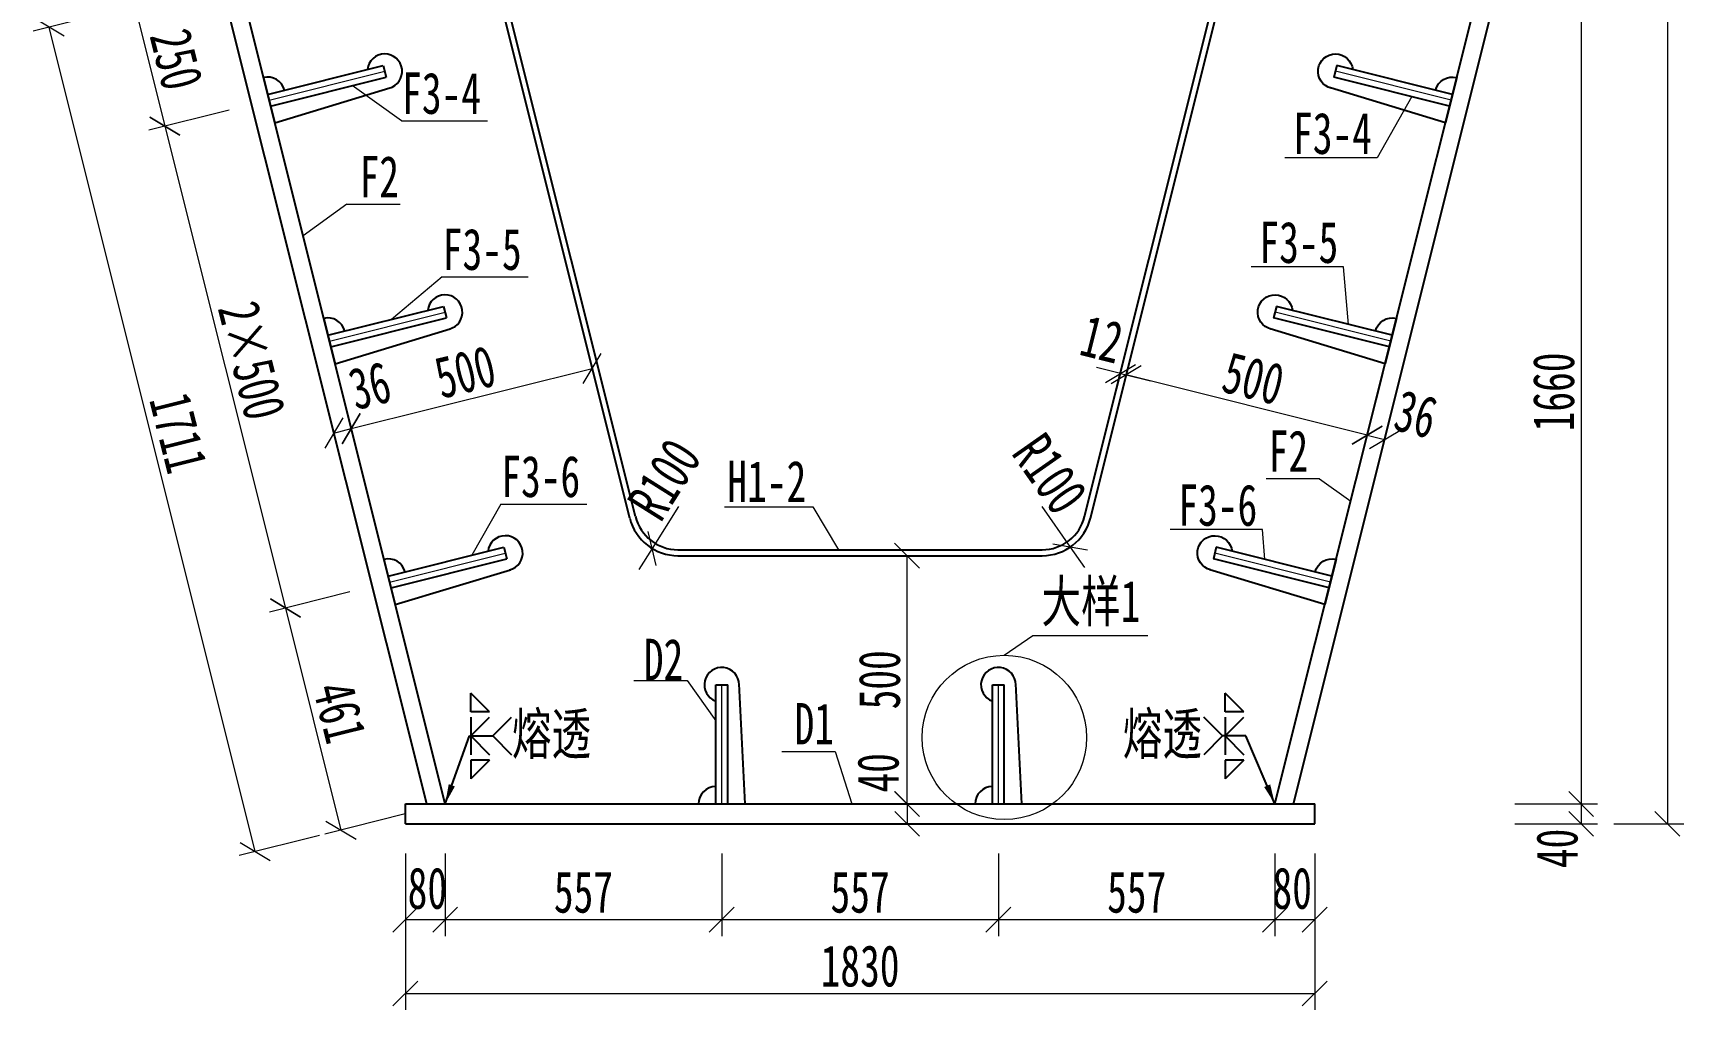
# Model space of a CAD drawing. Header units: millimetres. Extents: x -411717 to -116098, y 0 to 693159.
# Drawn here: x -183918 to -180596, y 310354 to 312321 of the extents above; entities that cross this region are included whole.
import ezdxf

# ---------------------------------------------------------------- set-up
doc = ezdxf.new("R2010")
doc.units = ezdxf.units.MM
doc.header["$LTSCALE"] = 2
doc.header["$PDMODE"] = 3
doc.header["$PDSIZE"] = -10
doc.layers.get('Defpoints').update_dxf_attribs({"color": 8, "lineweight": 9})
for name, color, linetype, lineweight in [('标注', 4, 'Continuous', 13), ('横隔板', 6, 'Continuous', 25), ('细实线', 4, 'Continuous', 15), ('钢板粗线', 1, 'Continuous', 25)]:
    doc.layers.add(name, color=color, linetype=linetype, lineweight=lineweight)
doc.layers.add('焊缝', color=7, linetype='Continuous')
doc.styles.add('111', font='仿宋_GB2312.ttf', dxfattribs={"width": 0.7})
doc.styles.get("Standard").update_dxf_attribs({"font": '仿宋_GB2312.ttf'})
doc.dimstyles.new('200', dxfattribs={"dimscale": 0, "dimtxt": 2.5, "dimasz": 1.5, "dimexe": 1, "dimexo": 1, "dimgap": 0.4, "dimtad": 1, "dimdec": 0, "dimdsep": 46, "dimtxsty": '111', "dimblk": 'OBLIQUE', "dimcen": 0, "dimclrd": 256, "dimclre": 256, "dimclrt": 256, "dimadec": 1, "dimazin": 2, "dimtfac": 1, "dimtdec": 0, "dimtmove": 2, "dimatfit": 3, "dimfxl": 4, "dimfxlon": 1, "dimtolj": 1, "dimlwd": -1, "dimlwe": -1, "dimarcsym": 0})
doc.dimstyles.new('MSteel_1.0_1.0', dxfattribs={"dimtxt": 3, "dimasz": 1.2, "dimexe": 1, "dimexo": 1, "dimgap": 1, "dimtad": 3, "dimtoh": 1, "dimdec": 0, "dimzin": 0, "dimdsep": 46, "dimtxsty": 'Standard', "dimblk": 'ARCHTICK', "dimcen": 0.09, "dimclrd": 3, "dimclre": 3, "dimadec": 0, "dimazin": 0, "dimtfac": 1, "dimtdec": 4, "dimtofl": 0, "dimtmove": 0, "dimatfit": 3, "dimfxl": 1, "dimtolj": 1, "dimtzin": 0, "dimarcsym": 0})

# ---------------------------------------------------------------- blocks, each defined once
blk = doc.blocks.new('_Oblique')
at = {"color": 0, "linetype": 'ByBlock', "lineweight": -2}
blk.add_line((-0.5, -0.5), (0.5, 0.5), dxfattribs=at)
blk = doc.blocks.new('*D1222')
at = {"layer": 'Defpoints', "color": 0, "transparency": 16777216}
for p in [(-182792.8, 311645.5), (-182792.7, 311645.4), (-183277.8, 311524.1)]:
    blk.add_point(p, dxfattribs=at)
at = {"layer": '细实线', "transparency": 16777216}
for p, q in [((-182792.8, 311645.5), (-182800.8, 311677.9)), ((-183277.8, 311524.3), (-182792.8, 311645.5)), ((-183277.8, 311524.3), (-183285.9, 311556.6))]:
    blk.add_line(p, q, dxfattribs=at)
at = {"layer": '细实线', "transparency": 16777216, "xscale": 49.99999999999995, "yscale": 49.99999999999995, "zscale": 49.99999999999995}
for p, rotation in [((-182792.8, 311645.5), 14.03624346792487), ((-183277.8, 311524.3), 194.0362434679249)]:
    blk.add_blockref('_Oblique', p, dxfattribs=dict(at, rotation=rotation))
at = {"layer": '细实线', "transparency": 16777216, "insert": (-183048.6, 311638.3), "char_height": 83.33, "attachment_point": 5, "rotation": 14.0362, "style": '111'}
blk.add_mtext('\\A1;500', dxfattribs=at)
blk = doc.blocks.new('*D1223')
at = {"layer": 'Defpoints', "color": 0, "transparency": 16777216}
for p in [(-181718.1, 311632.5), (-181718.1, 311632.5), (-181233.1, 311511.2)]:
    blk.add_point(p, dxfattribs=at)
at = {"layer": '细实线', "transparency": 16777216}
for p, q in [((-181718.1, 311632.5), (-181710, 311664.8)), ((-181233.1, 311511.2), (-181718.1, 311632.5)), ((-181233.1, 311511.2), (-181225, 311543.6))]:
    blk.add_line(p, q, dxfattribs=at)
at = {"layer": '细实线', "transparency": 16777216, "xscale": 49.99999999999995, "yscale": 49.99999999999995, "zscale": 49.99999999999995}
for p, rotation in [((-181718.1, 311632.5), 165.9637565320767), ((-181233.1, 311511.2), 345.9637565320767)]:
    blk.add_blockref('_Oblique', p, dxfattribs=dict(at, rotation=rotation))
at = {"layer": '细实线', "transparency": 16777216, "insert": (-181462.3, 311625.2), "char_height": 83.33, "attachment_point": 5, "rotation": 345.9638, "style": '111'}
blk.add_mtext('\\A1;500', dxfattribs=at)
blk = doc.blocks.new('24-240加劲 有过焊孔')
at = {"layer": 'Defpoints'}
blk.add_line((0, 0), (0, 240), dxfattribs=at)
at = {"layer": '钢板粗线'}
for p, q in [((-12, 0), (-12, 240)), ((-12, 240), (12, 240)), ((12, 0), (12, 240)), ((47, 0), (35, 241.7)), ((-47, 0), (47, 0))]:
    blk.add_line(p, q, dxfattribs=at)
for centre, start, end in [((0, 240), 0, 249.949), ((-12, 0), 90, 180)]:
    blk.add_arc(centre, 35, start, end, dxfattribs=at)
blk = doc.blocks.new('*D1225')
at = {"layer": 'Defpoints', "color": 0, "transparency": 16777216}
for p in [(-182202.4, 311268.5), (-182202.8, 310768.5), (-182159.5, 310768.5)]:
    blk.add_point(p, dxfattribs=at)
at = {"layer": '标注', "transparency": 16777216}
for p, q in [((-182169, 311268.5), (-182126.2, 311268.5)), ((-182159.5, 311268.5), (-182159.5, 310768.5)), ((-182169.5, 310768.5), (-182126.2, 310768.5))]:
    blk.add_line(p, q, dxfattribs=at)
at = {"layer": '标注', "transparency": 16777216, "xscale": 49.99999999999991, "yscale": 49.99999999999991, "zscale": 49.99999999999991}
for p, rotation in [((-182159.5, 311268.5), 90), ((-182159.5, 310768.5), 270)]:
    blk.add_blockref('_Oblique', p, dxfattribs=dict(at, rotation=rotation))
at = {"layer": '标注', "transparency": 16777216, "insert": (-182214.5, 311018.5), "char_height": 83.33, "attachment_point": 5, "rotation": 90, "style": '111'}
blk.add_mtext('\\A1;500', dxfattribs=at)
blk = doc.blocks.new('*D1245')
at = {"layer": 'Defpoints', "color": 0, "transparency": 16777216}
for p in [(-182236.2, 310768.5), (-182230.7, 310728.5), (-182158.9, 310728.5)]:
    blk.add_point(p, dxfattribs=at)
at = {"layer": '标注', "transparency": 16777216}
for p, q in [((-182202.8, 310768.5), (-182125.5, 310768.5)), ((-182158.9, 310768.5), (-182158.9, 310728.5)), ((-182197.4, 310728.5), (-182125.5, 310728.5))]:
    blk.add_line(p, q, dxfattribs=at)
at = {"layer": '标注', "transparency": 16777216, "xscale": 49.99999999999991, "yscale": 49.99999999999991, "zscale": 49.99999999999991}
for p, rotation in [((-182158.9, 310768.5), 90), ((-182158.9, 310728.5), 270)]:
    blk.add_blockref('_Oblique', p, dxfattribs=dict(at, rotation=rotation))
at = {"layer": '标注', "transparency": 16777216, "insert": (-182217.2, 310831.2), "char_height": 83.33, "attachment_point": 5, "rotation": 90, "style": '111'}
blk.add_mtext('\\A1;40', dxfattribs=at)
blk = doc.blocks.new('*D1228')
at = {"layer": 'Defpoints', "color": 0, "transparency": 16777216}
for p in [(-181714.7, 311695.8), (-181703, 311692.8), (-181718.1, 311632.5)]:
    blk.add_point(p, dxfattribs=at)
at = {"layer": '标注', "transparency": 16777216}
for p, q in [((-181722.8, 311663.4), (-181737.9, 311603.1)), ((-181711.1, 311660.5), (-181726.2, 311600.2)), ((-181729.8, 311635.4), (-181778.3, 311647.5)), ((-181729.8, 311635.4), (-181718.1, 311632.5)), ((-181718.1, 311632.5), (-181669.6, 311620.4))]:
    blk.add_line(p, q, dxfattribs=at)
at = {"layer": '标注', "transparency": 16777216, "xscale": 49.99999999999991, "yscale": 49.99999999999991, "zscale": 49.99999999999991}
for p, rotation in [((-181729.8, 311635.4), 345.9637565318713), ((-181718.1, 311632.5), 165.9637565318713)]:
    blk.add_blockref('_Oblique', p, dxfattribs=dict(at, rotation=rotation))
at = {"layer": '标注', "transparency": 16777216, "insert": (-181767.3, 311704.8), "char_height": 83.33, "attachment_point": 5, "rotation": 345.9638, "style": '111'}
blk.add_mtext('\\A1;12', dxfattribs=at)
blk = doc.blocks.new('*D1246')
at = {"layer": 'Defpoints', "color": 0, "transparency": 16777216}
for p in [(-181193.9, 311667.7), (-181159, 311658.9), (-181198.1, 311502.5)]:
    blk.add_point(p, dxfattribs=at)
at = {"layer": '标注', "transparency": 16777216}
for p, q in [((-181202, 311635.3), (-181241.1, 311478.9)), ((-181167.1, 311626.6), (-181206.2, 311470.2)), ((-181233.1, 311511.2), (-181198.1, 311502.5))]:
    blk.add_line(p, q, dxfattribs=at)
at = {"layer": '标注', "transparency": 16777216, "xscale": 49.99999999999991, "yscale": 49.99999999999991, "zscale": 49.99999999999991}
for p, rotation in [((-181233.1, 311511.2), 165.9637565320735), ((-181198.1, 311502.5), 345.9637565320735)]:
    blk.add_blockref('_Oblique', p, dxfattribs=dict(at, rotation=rotation))
at = {"layer": '标注', "transparency": 16777216, "insert": (-181135.4, 311553.3), "char_height": 83.33, "attachment_point": 5, "rotation": 345.9638, "style": '111'}
blk.add_mtext('\\A1;36', dxfattribs=at)
blk = doc.blocks.new('*D1229')
at = {"layer": 'Defpoints', "color": 0, "transparency": 16777216}
for p in [(-183336.9, 311612.1), (-183302, 311620.9), (-183277.8, 311524.3)]:
    blk.add_point(p, dxfattribs=at)
at = {"layer": '标注', "transparency": 16777216}
for p, q in [((-183328.8, 311579.8), (-183304.7, 311483.2)), ((-183293.9, 311588.5), (-183269.7, 311491.9)), ((-183312.8, 311515.5), (-183277.8, 311524.3))]:
    blk.add_line(p, q, dxfattribs=at)
at = {"layer": '标注', "transparency": 16777216, "xscale": 49.99999999999991, "yscale": 49.99999999999991, "zscale": 49.99999999999991}
for p, rotation in [((-183312.8, 311515.5), 194.0362434679377), ((-183277.8, 311524.3), 14.03624346793772)]:
    blk.add_blockref('_Oblique', p, dxfattribs=dict(at, rotation=rotation))
at = {"layer": '标注', "transparency": 16777216, "insert": (-183240.5, 311610.6), "char_height": 83.33, "attachment_point": 5, "rotation": 14.0362, "style": '111'}
blk.add_mtext('\\A1;36', dxfattribs=at)
blk = doc.blocks.new('*D1235')
at = {"layer": 'Defpoints', "color": 0, "transparency": 16777216}
for p in [(-181218.8, 312428.2), (-181338.8, 310768.5), (-180802.7, 310768.5)]:
    blk.add_point(p, dxfattribs=at)
at = {"layer": '标注', "transparency": 16777216}
for p, q in [((-180936.1, 312428.2), (-180769.4, 312428.2)), ((-180802.7, 312428.2), (-180802.7, 310768.5)), ((-180936.1, 310768.5), (-180769.4, 310768.5))]:
    blk.add_line(p, q, dxfattribs=at)
at = {"layer": '标注', "transparency": 16777216, "xscale": 49.99999999999991, "yscale": 49.99999999999991, "zscale": 49.99999999999991}
for p, rotation in [((-180802.7, 312428.2), 90), ((-180802.7, 310768.5), 270)]:
    blk.add_blockref('_Oblique', p, dxfattribs=dict(at, rotation=rotation))
at = {"layer": '标注', "transparency": 16777216, "insert": (-180857.7, 311598.3), "char_height": 83.33, "attachment_point": 5, "rotation": 90, "style": '111'}
blk.add_mtext('\\A1;1660', dxfattribs=at)
blk = doc.blocks.new('*D1253')
at = {"layer": 'Defpoints', "color": 0, "transparency": 16777216}
for p in [(-181338.8, 310768.5), (-181338.8, 310728.5), (-180802.7, 310728.5)]:
    blk.add_point(p, dxfattribs=at)
at = {"layer": '标注', "transparency": 16777216}
for p, q in [((-180936.1, 310768.5), (-180769.4, 310768.5)), ((-180802.7, 310768.5), (-180802.7, 310728.5)), ((-180936.1, 310728.5), (-180769.4, 310728.5))]:
    blk.add_line(p, q, dxfattribs=at)
at = {"layer": '标注', "transparency": 16777216, "xscale": 49.99999999999991, "yscale": 49.99999999999991, "zscale": 49.99999999999991}
for p, rotation in [((-180802.7, 310768.5), 90), ((-180802.7, 310728.5), 270)]:
    blk.add_blockref('_Oblique', p, dxfattribs=dict(at, rotation=rotation))
at = {"layer": '标注', "transparency": 16777216, "insert": (-180850.9, 310679), "char_height": 83.33, "attachment_point": 5, "rotation": 90, "style": '111'}
blk.add_mtext('\\A1;40', dxfattribs=at)
blk = doc.blocks.new('*D1255')
at = {"layer": 'Defpoints', "color": 0, "transparency": 16777216}
for p in [(-183168.9, 310768.5), (-183088.9, 310768.5), (-183088.9, 310535.6)]:
    blk.add_point(p, dxfattribs=at)
at = {"layer": '标注', "transparency": 16777216}
for p, q in [((-183168.9, 310668.9), (-183168.9, 310502.2)), ((-183088.9, 310668.9), (-183088.9, 310502.2)), ((-183168.9, 310535.6), (-183088.9, 310535.6))]:
    blk.add_line(p, q, dxfattribs=at)
at = {"layer": '标注', "transparency": 16777216, "xscale": 49.99999999999991, "yscale": 49.99999999999991, "zscale": 49.99999999999991, "rotation": 180}
blk.add_blockref('_Oblique', (-183168.9, 310535.6), dxfattribs=at)
at = {"layer": '标注', "transparency": 16777216, "xscale": 49.99999999999991, "yscale": 49.99999999999991, "zscale": 49.99999999999991}
blk.add_blockref('_Oblique', (-183088.9, 310535.6), dxfattribs=at)
at = {"layer": '标注', "transparency": 16777216, "insert": (-183124.6, 310598.4), "char_height": 83.33, "attachment_point": 5, "style": '111'}
blk.add_mtext('\\A1;80', dxfattribs=at)
blk = doc.blocks.new('*D1256')
at = {"layer": 'Defpoints', "color": 0, "transparency": 16777216}
for p in [(-183088.9, 310768.5), (-182532.2, 310768.5), (-182532.2, 310535.6)]:
    blk.add_point(p, dxfattribs=at)
at = {"layer": '标注', "transparency": 16777216}
for p, q in [((-183088.9, 310668.9), (-183088.9, 310502.2)), ((-182532.2, 310668.9), (-182532.2, 310502.2)), ((-183088.9, 310535.6), (-182532.2, 310535.6))]:
    blk.add_line(p, q, dxfattribs=at)
at = {"layer": '标注', "transparency": 16777216, "xscale": 49.99999999999991, "yscale": 49.99999999999991, "zscale": 49.99999999999991, "rotation": 180}
blk.add_blockref('_Oblique', (-183088.9, 310535.6), dxfattribs=at)
at = {"layer": '标注', "transparency": 16777216, "xscale": 49.99999999999991, "yscale": 49.99999999999991, "zscale": 49.99999999999991}
blk.add_blockref('_Oblique', (-182532.2, 310535.6), dxfattribs=at)
at = {"layer": '标注', "transparency": 16777216, "insert": (-182810.5, 310590.6), "char_height": 83.33, "attachment_point": 5, "style": '111'}
blk.add_mtext('\\A1;557', dxfattribs=at)
blk = doc.blocks.new('*D1236')
at = {"layer": 'Defpoints', "color": 0, "transparency": 16777216}
for p in [(-181975.5, 310768.5), (-181418.8, 310768.5), (-181418.8, 310535.6)]:
    blk.add_point(p, dxfattribs=at)
at = {"layer": '标注', "transparency": 16777216}
for p, q in [((-181975.5, 310668.9), (-181975.5, 310502.2)), ((-181418.8, 310668.9), (-181418.8, 310502.2)), ((-181975.5, 310535.6), (-181418.8, 310535.6))]:
    blk.add_line(p, q, dxfattribs=at)
at = {"layer": '标注', "transparency": 16777216, "xscale": 49.99999999999991, "yscale": 49.99999999999991, "zscale": 49.99999999999991, "rotation": 180}
blk.add_blockref('_Oblique', (-181975.5, 310535.6), dxfattribs=at)
at = {"layer": '标注', "transparency": 16777216, "xscale": 49.99999999999991, "yscale": 49.99999999999991, "zscale": 49.99999999999991}
blk.add_blockref('_Oblique', (-181418.8, 310535.6), dxfattribs=at)
at = {"layer": '标注', "transparency": 16777216, "insert": (-181697.1, 310590.6), "char_height": 83.33, "attachment_point": 5, "style": '111'}
blk.add_mtext('\\A1;557', dxfattribs=at)
blk = doc.blocks.new('*D1237')
at = {"layer": 'Defpoints', "color": 0, "transparency": 16777216}
for p in [(-181418.8, 310768.5), (-181338.8, 310768.5), (-181338.8, 310535.6)]:
    blk.add_point(p, dxfattribs=at)
at = {"layer": '标注', "transparency": 16777216}
for p, q in [((-181418.8, 310668.9), (-181418.8, 310502.2)), ((-181338.8, 310668.9), (-181338.8, 310502.2)), ((-181418.8, 310535.6), (-181338.8, 310535.6))]:
    blk.add_line(p, q, dxfattribs=at)
at = {"layer": '标注', "transparency": 16777216, "xscale": 49.99999999999991, "yscale": 49.99999999999991, "zscale": 49.99999999999991, "rotation": 180}
blk.add_blockref('_Oblique', (-181418.8, 310535.6), dxfattribs=at)
at = {"layer": '标注', "transparency": 16777216, "xscale": 49.99999999999991, "yscale": 49.99999999999991, "zscale": 49.99999999999991}
blk.add_blockref('_Oblique', (-181338.8, 310535.6), dxfattribs=at)
at = {"layer": '标注', "transparency": 16777216, "insert": (-181384.1, 310598.4), "char_height": 83.33, "attachment_point": 5, "style": '111'}
blk.add_mtext('\\A1;80', dxfattribs=at)
blk = doc.blocks.new('*D1257')
at = {"layer": 'Defpoints', "color": 0, "transparency": 16777216}
for p in [(-183168.9, 310728.5), (-181338.8, 310728.5), (-181338.8, 310386.9)]:
    blk.add_point(p, dxfattribs=at)
at = {"layer": '标注', "transparency": 16777216}
for p, q in [((-183168.9, 310520.3), (-183168.9, 310353.6)), ((-181338.8, 310520.3), (-181338.8, 310353.6)), ((-183168.9, 310386.9), (-181338.8, 310386.9))]:
    blk.add_line(p, q, dxfattribs=at)
at = {"layer": '标注', "transparency": 16777216, "xscale": 49.99999999999991, "yscale": 49.99999999999991, "zscale": 49.99999999999991, "rotation": 180}
blk.add_blockref('_Oblique', (-183168.9, 310386.9), dxfattribs=at)
at = {"layer": '标注', "transparency": 16777216, "xscale": 49.99999999999991, "yscale": 49.99999999999991, "zscale": 49.99999999999991}
blk.add_blockref('_Oblique', (-181338.8, 310386.9), dxfattribs=at)
at = {"layer": '标注', "transparency": 16777216, "insert": (-182253.8, 310441.9), "char_height": 83.33, "attachment_point": 5, "style": '111'}
blk.add_mtext('\\A1;1830', dxfattribs=at)
blk = doc.blocks.new('*D1240')
at = {"layer": 'Defpoints', "color": 0, "transparency": 16777216}
for p in [(-183503.8, 312428.2), (-183443.2, 312185.7), (-183652.8, 312133.3)]:
    blk.add_point(p, dxfattribs=at)
at = {"layer": '标注', "transparency": 16777216}
for p, q in [((-183584.1, 312408.1), (-183745.8, 312367.7)), ((-183713.4, 312375.8), (-183652.8, 312133.3)), ((-183523.4, 312165.6), (-183685.1, 312125.2))]:
    blk.add_line(p, q, dxfattribs=at)
at = {"layer": '标注', "transparency": 16777216, "xscale": 49.99999999999987, "yscale": 49.99999999999987, "zscale": 49.99999999999987}
for p, rotation in [((-183713.4, 312375.8), 104.0362434679232), ((-183652.8, 312133.3), 284.0362434679232)]:
    blk.add_blockref('_Oblique', p, dxfattribs=dict(at, rotation=rotation))
at = {"layer": '标注', "transparency": 16777216, "insert": (-183629.8, 312267.9), "char_height": 83.33, "attachment_point": 5, "rotation": 284.0362, "style": '111'}
blk.add_mtext('\\A1;250', dxfattribs=at)
blk = doc.blocks.new('*D1241')
at = {"layer": 'Defpoints', "color": 0, "transparency": 16777216}
for p in [(-183443.2, 312185.7), (-183200.6, 311215.5), (-183410.3, 311163.1)]:
    blk.add_point(p, dxfattribs=at)
at = {"layer": '标注', "transparency": 16777216}
for p, q in [((-183523.4, 312165.6), (-183685.1, 312125.2)), ((-183652.8, 312133.3), (-183410.3, 311163.1)), ((-183280.9, 311195.5), (-183442.6, 311155))]:
    blk.add_line(p, q, dxfattribs=at)
at = {"layer": '标注', "transparency": 16777216, "xscale": 49.99999999999987, "yscale": 49.99999999999987, "zscale": 49.99999999999987}
for p, rotation in [((-183652.8, 312133.3), 104.0362434676959), ((-183410.3, 311163.1), 284.036243467696)]:
    blk.add_blockref('_Oblique', p, dxfattribs=dict(at, rotation=rotation))
at = {"layer": '标注', "transparency": 16777216, "insert": (-183478.2, 311661.5), "char_height": 83.33, "attachment_point": 5, "rotation": 284.0362, "style": '111'}
blk.add_mtext('\\A1;2×500', dxfattribs=at)
blk = doc.blocks.new('*D1260')
at = {"layer": 'Defpoints', "color": 0, "transparency": 16777216}
for p in [(-183200.6, 311215.5), (-183088.9, 310768.5), (-183298.5, 310716)]:
    blk.add_point(p, dxfattribs=at)
at = {"layer": '标注', "transparency": 16777216}
for p, q in [((-183280.9, 311195.5), (-183442.6, 311155)), ((-183410.3, 311163.1), (-183298.5, 310716)), ((-183169.1, 310748.4), (-183330.8, 310708))]:
    blk.add_line(p, q, dxfattribs=at)
at = {"layer": '标注', "transparency": 16777216, "xscale": 49.99999999999991, "yscale": 49.99999999999991, "zscale": 49.99999999999991}
for p, rotation in [((-183410.3, 311163.1), 104.0362434546779), ((-183298.5, 310716), 284.0362434546779)]:
    blk.add_blockref('_Oblique', p, dxfattribs=dict(at, rotation=rotation))
at = {"layer": '标注', "transparency": 16777216, "insert": (-183301, 310952.9), "char_height": 83.33, "attachment_point": 5, "rotation": 284.0362, "style": '111'}
blk.add_mtext('\\A1;461', dxfattribs=at)
blk = doc.blocks.new('*D1261')
at = {"layer": 'Defpoints', "color": 0, "transparency": 16777216}
for p in [(-183503.8, 312428.2), (-183885.9, 312332.7), (-183088.9, 310768.5)]:
    blk.add_point(p, dxfattribs=at)
at = {"layer": '标注', "transparency": 16777216}
for p, q in [((-183756.6, 312365), (-183918.3, 312324.6)), ((-183471, 310672.9), (-183885.9, 312332.7)), ((-183341.6, 310705.3), (-183503.3, 310664.8))]:
    blk.add_line(p, q, dxfattribs=at)
at = {"layer": '标注', "transparency": 16777216, "xscale": 49.99999999999991, "yscale": 49.99999999999991, "zscale": 49.99999999999991}
for p, rotation in [((-183885.9, 312332.7), 104.0362434679269), ((-183471, 310672.9), 284.036243467927)]:
    blk.add_blockref('_Oblique', p, dxfattribs=dict(at, rotation=rotation))
at = {"layer": '标注', "transparency": 16777216, "insert": (-183625.1, 311516.1), "char_height": 83.33, "attachment_point": 5, "rotation": 284.0362, "style": '111'}
blk.add_mtext('\\A1;1711', dxfattribs=at)
blk = doc.blocks.new('*D1243')
at = {"layer": 'Defpoints', "color": 0, "transparency": 16777216}
for p in [(-182532.2, 310768.5), (-181975.5, 310768.5), (-181975.5, 310535.6)]:
    blk.add_point(p, dxfattribs=at)
at = {"layer": '标注', "transparency": 16777216}
for p, q in [((-182532.2, 310668.9), (-182532.2, 310502.2)), ((-181975.5, 310668.9), (-181975.5, 310502.2)), ((-182532.2, 310535.6), (-181975.5, 310535.6))]:
    blk.add_line(p, q, dxfattribs=at)
at = {"layer": '标注', "transparency": 16777216, "xscale": 49.99999999999991, "yscale": 49.99999999999991, "zscale": 49.99999999999991, "rotation": 180}
blk.add_blockref('_Oblique', (-182532.2, 310535.6), dxfattribs=at)
at = {"layer": '标注', "transparency": 16777216, "xscale": 49.99999999999991, "yscale": 49.99999999999991, "zscale": 49.99999999999991}
blk.add_blockref('_Oblique', (-181975.5, 310535.6), dxfattribs=at)
at = {"layer": '标注', "transparency": 16777216, "insert": (-182253.8, 310590.6), "char_height": 83.33, "attachment_point": 5, "style": '111'}
blk.add_mtext('\\A1;557', dxfattribs=at)
blk = doc.blocks.new('*D1265')
at = {"layer": 'Defpoints', "color": 0, "transparency": 16777216}
for p in [(-182618.9, 311367.5), (-182672.2, 311282.9)]:
    blk.add_point(p, dxfattribs=at)
at = {"layer": '标注', "transparency": 16777216}
for p, q in [((-182618.9, 311367.5), (-182672.2, 311282.9)), ((-182672.2, 311282.9), (-182698.9, 311240.6))]:
    blk.add_line(p, q, dxfattribs=at)
at = {"layer": '标注', "transparency": 16777216, "xscale": 50.00000000000007, "yscale": 50.00000000000007, "zscale": 50.00000000000007, "rotation": 57.77101678015907}
blk.add_blockref('_Oblique', (-182672.2, 311282.9), dxfattribs=at)
at = {"layer": '标注', "transparency": 16777216, "insert": (-182647.5, 311422), "char_height": 83.33, "attachment_point": 5, "rotation": 57.771, "style": '111'}
blk.add_mtext('\\A1;R100', dxfattribs=at)
blk = doc.blocks.new('*D1266')
at = {"layer": 'Defpoints', "color": 0, "transparency": 16777216}
for p in [(-181888.2, 311367.8), (-181830.8, 311285.9)]:
    blk.add_point(p, dxfattribs=at)
at = {"layer": '标注', "transparency": 16777216}
for p, q in [((-181888.2, 311367.8), (-181830.8, 311285.9)), ((-181830.8, 311285.9), (-181802.1, 311245))]:
    blk.add_line(p, q, dxfattribs=at)
at = {"layer": '标注', "transparency": 16777216, "xscale": 50.00000000000007, "yscale": 50.00000000000007, "zscale": 50.00000000000007, "rotation": 125.0356649077694}
blk.add_blockref('_Oblique', (-181830.8, 311285.9), dxfattribs=at)
at = {"layer": '标注', "transparency": 16777216, "insert": (-181872, 311433.3), "char_height": 83.33, "attachment_point": 5, "rotation": 305.0357, "style": '111'}
blk.add_mtext('\\A1;R100', dxfattribs=at)
blk = doc.blocks.new('*D1244')
at = {"layer": 'Defpoints', "color": 0, "transparency": 16777216}
for p in [(-180935.1, 314128), (-180770.3, 310728.5), (-180629, 310728.5)]:
    blk.add_point(p, dxfattribs=at)
at = {"layer": '标注', "transparency": 16777216}
for p, q in [((-180762.3, 314128), (-180595.7, 314128)), ((-180629, 314128), (-180629, 310728.5)), ((-180737, 310728.5), (-180595.7, 310728.5))]:
    blk.add_line(p, q, dxfattribs=at)
at = {"layer": '标注', "transparency": 16777216, "xscale": 50.00000000000007, "yscale": 50.00000000000007, "zscale": 50.00000000000007}
for p, rotation in [((-180629, 314128), 90), ((-180629, 310728.5), 270)]:
    blk.add_blockref('_Oblique', p, dxfattribs=dict(at, rotation=rotation))
at = {"layer": '标注', "transparency": 16777216, "insert": (-180684, 312428.2), "char_height": 83.33, "attachment_point": 5, "rotation": 90, "style": '111'}
blk.add_mtext('\\A1;3400', dxfattribs=at)
blk = doc.blocks.new('_ArchTick')
at = {"color": 0, "linetype": 'ByBlock', "const_width": 0.15}
blk.add_lwpolyline([(-0.5, -0.5), (0.5, 0.5)], dxfattribs=at)

msp = doc.modelspace()

# ---------------------------------------------------------------- linework, layer by layer
at = {"layer": '标注'}
for p, q in [((-183176.6, 312144.1), (-183275.8, 312215.1)), ((-183094.9, 311829.9), (-183196.6, 311744.3)), ((-182977, 311372.4), (-183035, 311269.3)), ((-181963.5, 311067.9), (-181905.8, 311107.8)), ((-181905.8, 311107.8), (-181675, 311107.8))]:
    msp.add_line(p, q, dxfattribs=at)
msp.add_circle((-181963.5, 310902.4), 165.5, dxfattribs=at)
at = {"layer": '横隔板', "ltscale": 550}
for p, q in [((-183126, 310768.5), (-183540.9, 312428.2)), ((-183088.9, 310768.5), (-183503.8, 312428.2)), ((-181418.8, 310768.5), (-181003.8, 312428.2)), ((-181381.6, 310768.5), (-180966.7, 312428.2)), ((-182717.4, 311344.2), (-182976.3, 312379.7)), ((-182717.4, 311344.2), (-182976.3, 312379.7)), ((-182705.8, 311347.1), (-182964.7, 312382.6)), ((-181801.8, 311347.1), (-181543, 312382.6)), ((-181790.2, 311344.2), (-181531.3, 312379.7)), ((-182620.4, 311280.5), (-181887.2, 311280.5)), ((-182620.4, 311268.5), (-181887.2, 311268.5)), ((-183168.9, 310768.5), (-181338.8, 310768.5)), ((-183168.9, 310728.5), (-181338.8, 310728.5))]:
    msp.add_line(p, q, dxfattribs=at)
at = {"layer": '横隔板', "color": 2, "ltscale": 550}
for p, q in [((-183168.9, 310728.5), (-183168.9, 310768.5)), ((-181338.8, 310728.5), (-181338.8, 310768.5))]:
    msp.add_line(p, q, dxfattribs=at)
for centre, radius, start, end in [((-182620.4, 311368.5), 100, 194.0362, 270), ((-182620.4, 311368.5), 88, 194.0362, 270), ((-181887.2, 311368.5), 88, 270, 345.9638), ((-181887.2, 311368.5), 100, 270, 345.9638)]:
    msp.add_arc(centre, radius, start, end, dxfattribs=at)
at = {"layer": '焊缝', "color": 4}
for p, q in [((-182999.6, 310954.1), (-183037.4, 310991.9)), ((-183037.4, 310954.1), (-183037.4, 310991.9)), ((-181519.2, 310954.1), (-181519.2, 310991.9)), ((-181481.4, 310954.1), (-181519.2, 310991.9)), ((-182999.6, 310954.1), (-183037.4, 310954.1)), ((-183037.4, 310905.5), (-182999.6, 310943.3)), ((-183037.4, 310943.3), (-183037.4, 310867.7)), ((-182993.1, 310905.5), (-182955.3, 310943.3)), ((-181524.2, 310905.5), (-181562, 310943.3)), ((-181481.4, 310954.1), (-181519.2, 310954.1)), ((-181519.2, 310905.5), (-181481.4, 310943.3)), ((-181519.2, 310943.3), (-181519.2, 310867.7)), ((-183039.9, 310905.5), (-182993.1, 310905.5)), ((-183037.4, 310905.5), (-182999.6, 310867.7)), ((-182993.1, 310905.5), (-182955.3, 310867.7)), ((-181524.2, 310905.5), (-181562, 310867.7)), ((-181477.3, 310905.5), (-181524.2, 310905.5)), ((-181519.2, 310905.5), (-181481.4, 310867.7)), ((-182999.6, 310856.9), (-183037.4, 310856.9)), ((-183037.4, 310856.9), (-183037.4, 310819.1)), ((-182999.6, 310856.9), (-183037.4, 310819.1)), ((-181481.4, 310856.9), (-181519.2, 310856.9)), ((-181519.2, 310856.9), (-181519.2, 310819.1)), ((-181481.4, 310856.9), (-181519.2, 310819.1))]:
    msp.add_line(p, q, dxfattribs=at)
at = {"layer": '细实线'}
for p, q in [((-181143.2, 312193), (-181213.2, 312069.8)), ((-183176.6, 312144.1), (-183003.6, 312144.1)), ((-181213.2, 312069.8), (-181398.8, 312069.8)), ((-183286.7, 311976.1), (-183374.9, 311912.6)), ((-183286.7, 311976.1), (-183179.4, 311976.1)), ((-183094.9, 311829.9), (-182921.8, 311829.9)), ((-181280.8, 311850.3), (-181466.4, 311850.3)), ((-181271, 311734.3), (-181280.8, 311850.3)), ((-181328.9, 311423.4), (-181436.2, 311423.4)), ((-181328.9, 311423.4), (-181266.3, 311378.3)), ((-182977, 311372.4), (-182804, 311372.4)), ((-182526.7, 311367.1), (-182349.2, 311367.1)), ((-182349.2, 311367.1), (-182297.3, 311280.5)), ((-181444, 311321.1), (-181629.6, 311321.1)), ((-181438.9, 311260.9), (-181444, 311321.1)), ((-182709.4, 311017), (-182602.1, 311017)), ((-182602.1, 311017), (-182544.2, 310935.8)), ((-182411.2, 310874.3), (-182303.9, 310874.3)), ((-182303.9, 310874.3), (-182270.2, 310768.5))]:
    msp.add_line(p, q, dxfattribs=at)

# ---------------------------------------------------------------- block references
at = {"layer": '标注', "rotation": 284.0362434679557}
for p in [(-183443.2, 312185.7), (-183321.9, 311700.6), (-183200.6, 311215.5)]:
    msp.add_blockref('24-240加劲 有过焊孔', p, dxfattribs=at)
at = {"layer": '标注', "xscale": -1, "rotation": 75.96375653204433}
for p in [(-181064.4, 312185.7), (-181185.7, 311700.6), (-181307, 311215.5)]:
    msp.add_blockref('24-240加劲 有过焊孔', p, dxfattribs=at)
at = {"layer": '标注'}
for p in [(-182532.2, 310768.5), (-181975.5, 310768.5)]:
    msp.add_blockref('24-240加劲 有过焊孔', p, dxfattribs=at)

# ---------------------------------------------------------------- texts
at = {"layer": '细实线', "width": 0.7}
for s, p in [('F3-4', (-183175.4, 312158.2)), ('F3-4', (-181382.4, 312077.5)), ('F2', (-183261.1, 311990.2)), ('F3-5', (-183093.6, 311844)), ('F3-5', (-181450.1, 311858)), ('F2', (-181431.5, 311437.5)), ('F3-6', (-182975.8, 311386.5)), ('H1-2', (-182520.9, 311376.4)), ('F3-6', (-181613.2, 311328.7)), ('大样1', (-181888.6, 311134.9)), ('D2', (-182689, 311017.8)), ('熔透', (-182954.4, 310868.4)), ('D1', (-182385.6, 310888.4)), ('熔透', (-181725, 310868.4))]:
    msp.add_text(s, height=83.33, dxfattribs=at).set_placement(p)

# ---------------------------------------------------------------- dimensions: what is measured, and where the dimension line sits
at = {"layer": '标注'}
for base, p1, p2, override, picture, middle in [((-180628.9985311, 310728.4502018), (-180935.1470383, 314127.9502019), (-180770.3467668, 310728.4502018), {"dimscale": 33.333333, "dimadec": 3, "dimarcsym": 1}, '*D1244', (-180683.9985311, 312428.2002019)), ((-180802.7, 310768.5), (-181218.8, 312428.2), (-181338.8, 310768.5), {"dimscale": 33.333333, "dimarcsym": 1}, '*D1235', (-180857.7, 311598.3)), ((-182159.5, 310768.5), (-182202.4, 311268.5), (-182202.8, 310768.5), {"dimscale": 33.333333, "dimarcsym": 1}, '*D1225', (-182214.5, 311018.5))]:
    dim = msp.add_linear_dim(base=base, p1=p1, p2=p2, angle=90, dimstyle='200', override=override, dxfattribs=at)
    dim.commit()
    dim.dimension.update_dxf_attribs({"geometry": picture, "text_midpoint": middle})
for p1, p2, distance, override, picture, middle in [((-183088.9, 310768.5), (-183503.8, 312428.2), 393.9, {"dimscale": 33.333333, "dimadec": 3, "dimarcsym": 1}, '*D1261', (-183625.1, 311516.1)), ((-183503.8, 312428.2), (-183443.2, 312185.7), -216.1, {"dimscale": 33.333333, "dimadec": 3, "dimarcsym": 1}, '*D1240', (-183629.8, 312267.9)), ((-183200.6, 311215.5), (-183088.9, 310768.5), -216.1, {"dimscale": 33.333333, "dimadec": 3, "dimarcsym": 1}, '*D1260', (-183301, 310952.9)), ((-183088.9, 310768.5), (-182532.2, 310768.5), -232.9, {"dimscale": 33.333333, "dimarcsym": 1}, '*D1256', (-182810.5, 310590.6)), ((-181975.5, 310768.5), (-181418.8, 310768.5), -232.9, {"dimscale": 33.333333, "dimarcsym": 1}, '*D1236', (-181697.1, 310590.6))]:
    dim = msp.add_aligned_dim(p1=p1, p2=p2, distance=distance, dimstyle='200', override=override, dxfattribs=at)
    dim.commit()
    dim.dimension.update_dxf_attribs({"geometry": picture, "text_midpoint": middle})
dim = msp.add_aligned_dim(p1=(-183443.2, 312185.7), p2=(-183200.6, 311215.5), distance=-216.1, text='2×500', dimstyle='200', override={"dimscale": 33.333333, "dimadec": 3, "dimarcsym": 1}, dxfattribs=at)
dim.commit()
dim.dimension.update_dxf_attribs({"geometry": '*D1241', "text_midpoint": (-183478.2, 311661.5)})
for base, p1, p2, angle, picture, middle, dimtype in [((-181718.1, 311632.5), (-181714.7, 311695.8), (-181703, 311692.8), 345.9638, '*D1228', (-181767.3, 311704.8), 161), ((-183277.8, 311524.3), (-183336.9, 311612.1), (-183302, 311620.9), 14.0362, '*D1229', (-183240.5, 311610.6), 161), ((-181198.1, 311502.5), (-181193.9, 311667.7), (-181159, 311658.9), 345.9638, '*D1246', (-181135.4, 311553.3), 161), ((-182158.9, 310728.5), (-182236.2, 310768.5), (-182230.7, 310728.5), 90, '*D1245', (-182217.2, 310831.2), 160), ((-183088.9, 310535.6), (-183168.9, 310768.5), (-183088.9, 310768.5), 0, '*D1255', (-183124.6, 310598.4), 161), ((-181338.8, 310535.6), (-181418.8, 310768.5), (-181338.8, 310768.5), 0, '*D1237', (-181384.1, 310598.4), 161), ((-180802.7, 310728.5), (-181338.8, 310768.5), (-181338.8, 310728.5), 90, '*D1253', (-180850.9, 310679), 160)]:
    dim = msp.add_linear_dim(base=base, p1=p1, p2=p2, angle=angle, dimstyle='200', override={"dimscale": 33.333333, "dimarcsym": 1}, dxfattribs=at)
    dim.commit()
    dim.dimension.update_dxf_attribs({"geometry": picture, "text_midpoint": middle, "dimtype": dimtype})
for center, mpoint, picture, middle in [((-182618.9, 311367.5), (-182672.2, 311282.9), '*D1265', (-182647.5, 311422)), ((-181888.2, 311367.8), (-181830.8, 311285.9), '*D1266', (-181872, 311433.3))]:
    dim = msp.add_radius_dim(center=center, mpoint=mpoint, dimstyle='200', override={"dimscale": 33.333333, "dimadec": 3, "dimarcsym": 1}, dxfattribs=at)
    dim.commit()
    dim.dimension.update_dxf_attribs({"geometry": picture, "text_midpoint": middle, "dimtype": 164})
for base, p1, p2, override, picture, middle in [((-181975.5, 310535.6), (-182532.2, 310768.5), (-181975.5, 310768.5), {"dimscale": 33.333333, "dimadec": 3, "dimarcsym": 1}, '*D1243', (-182253.8, 310590.6)), ((-181338.8, 310386.9), (-183168.9, 310728.5), (-181338.8, 310728.5), {"dimscale": 33.333333, "dimarcsym": 1}, '*D1257', (-182253.8, 310441.9))]:
    dim = msp.add_linear_dim(base=base, p1=p1, p2=p2, dimstyle='200', override=override, dxfattribs=at)
    dim.commit()
    dim.dimension.update_dxf_attribs({"geometry": picture, "text_midpoint": middle})
at = {"layer": '细实线'}
for p1, p2, distance, picture, middle in [((-183277.8, 311524.1), (-182792.7, 311645.4), 0.2, '*D1222', (-183048.6, 311638.3)), ((-181233.1, 311511.2), (-181718.1, 311632.5), 0, '*D1223', (-181462.3, 311625.2))]:
    dim = msp.add_aligned_dim(p1=p1, p2=p2, distance=distance, dimstyle='200', override={"dimscale": 33.333333, "dimarcsym": 1}, dxfattribs=at)
    dim.commit()
    dim.dimension.update_dxf_attribs({"geometry": picture, "text_midpoint": middle})

# ---------------------------------------------------------------- leaders
for points in [[(-183088.9, 310768.5), (-183039.9, 310905.5)], [(-181418.8, 310768.5), (-181477.3, 310905.5)]]:
    msp.add_leader(points, dimstyle='MSteel_1.0_1.0', override={"dimscale": 33.333333, "dimclrd": 256}, dxfattribs=at)

doc.saveas('drawing.dxf')
